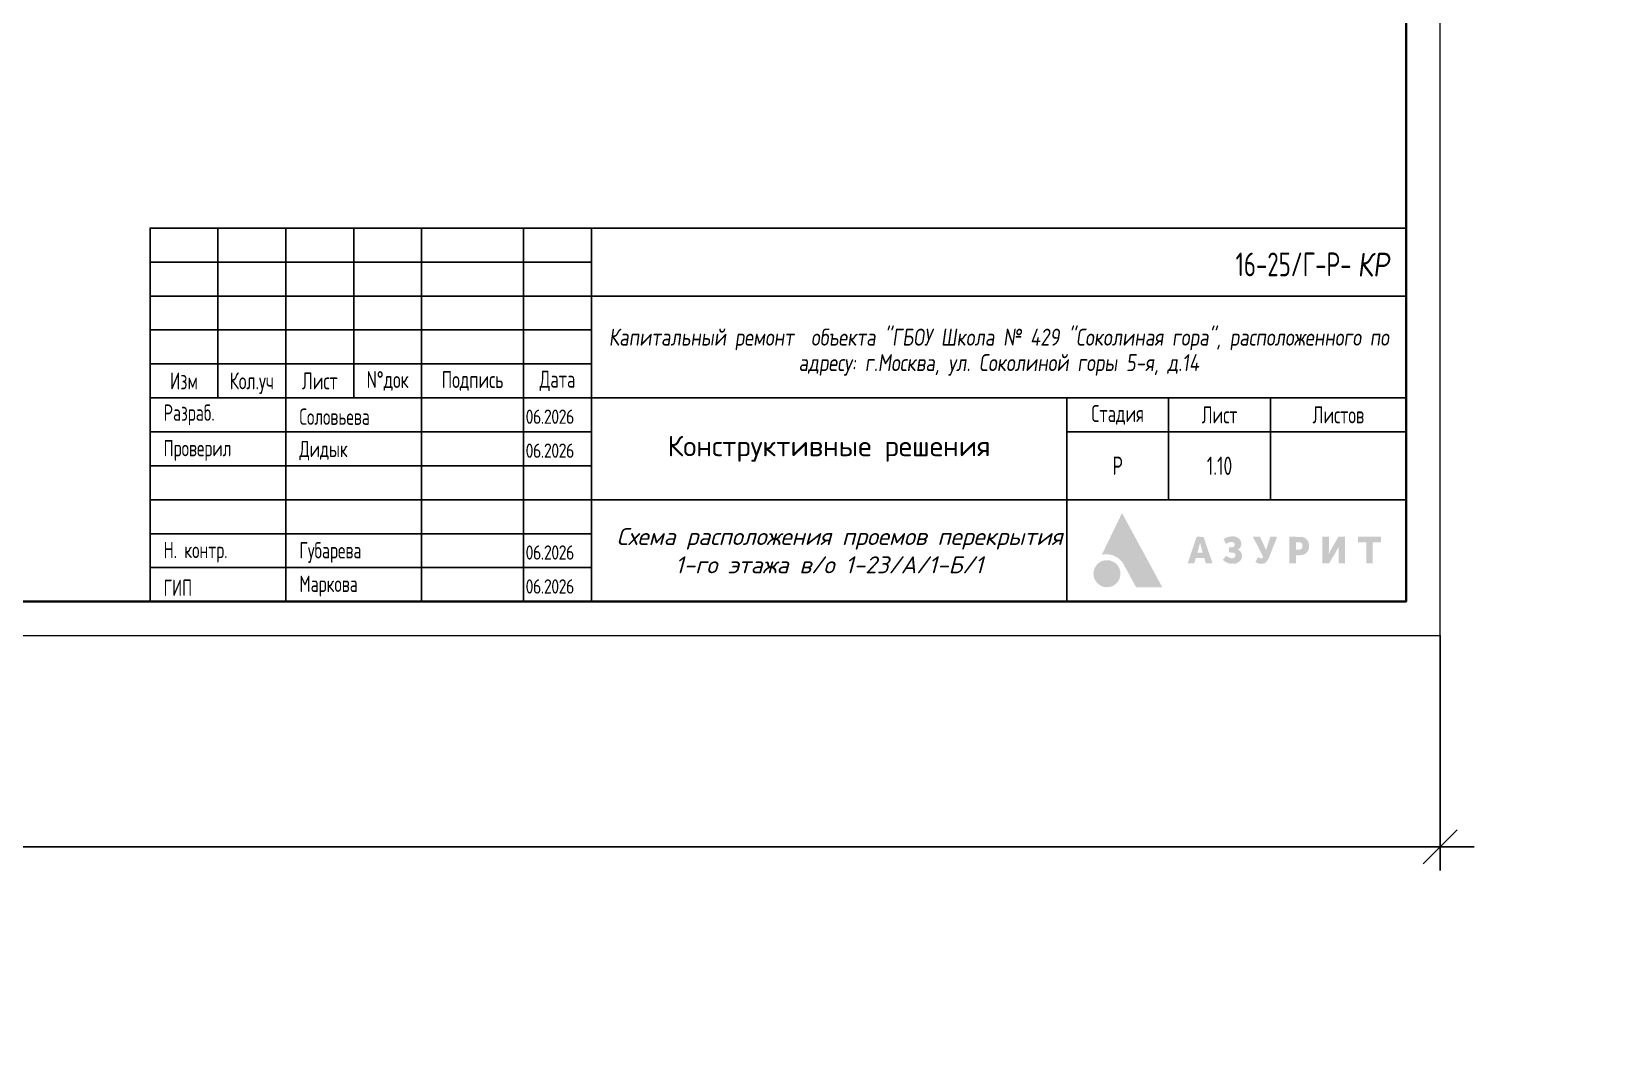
# Model space of a CAD drawing. Header units: millimetres. Extents: x -185251 to 7892985, y -102157 to 319855.
# Drawn here: x -117217 to -93982, y -15098 to -314 of the extents above; entities that cross this region are included whole.
import ezdxf
from ezdxf import colors
from ezdxf.entities.mleader import LeaderData, LeaderLine
from ezdxf.enums import TextEntityAlignment as Align
from ezdxf.math import Vec2, Vec3

# ---------------------------------------------------------------- set-up
doc = ezdxf.new("R2010")
doc.units = ezdxf.units.MM
doc.header["$LTSCALE"] = 10
doc.layers.add('013', color=7, linetype='Continuous', lineweight=13)
doc.layers.add('_TEXT', color=7, linetype='Continuous', lineweight=30)
doc.layers.add('_STAMP', color=7, linetype='Continuous')
doc.layers.add('Архитектура', color=251, linetype='Continuous')
doc.layers.get('0').off()
doc.layers.get('0').freeze()
doc.styles.add('10', font='isocpeui.ttf', dxfattribs={"height": 25})
doc.styles.add('GOST', font='isocpeur.TTF')
doc.styles.add('ISOCPEUR', font='isocpeur.TTF', dxfattribs={"width": 0.7})
doc.styles.add('БДА100', font='romand.shx', dxfattribs={"width": 0.7})
doc.dimstyles.new('БДА1', dxfattribs={"dimtxt": 2, "dimasz": 1, "dimexe": 0.7, "dimexo": 0, "dimgap": 0.8, "dimtad": 1, "dimdec": 0, "dimrnd": 1, "dimzin": 0, "dimdsep": 46, "dimtxsty": 'БДА100', "dimblk": 'OBLIQUE', "dimcen": 2, "dimdle": 1, "dimadec": 0, "dimazin": 0, "dimtfac": 1, "dimtdec": 0, "dimtmove": 1, "dimatfit": 3, "dimldrblk": 'NONE', "dimfxl": 0.7, "dimtolj": 1, "dimtzin": 0, "dimlwd": -1, "dimlwe": -1, "dimarcsym": 0})

# ---------------------------------------------------------------- blocks, each defined once
blk = doc.blocks.new('_DOTSMALL')
at = {"color": 0, "linetype": 'ByBlock', "const_width": 0.5}
blk.add_lwpolyline([(-0.0625, 0, 1), (0.0625, 0, 1)], format="xyb", close=True, dxfattribs=at)
blk = doc.blocks.new('_Oblique')
at = {"color": 0, "linetype": 'ByBlock', "lineweight": -2}
blk.add_line((-0.5, -0.5), (0.5, 0.5), dxfattribs=at)
blk = doc.blocks.new('*D680')
at = {"layer": 'Defpoints', "color": 0, "transparency": 16777216}
for p, q in [((0, 0), (0, -34.62)), ((841, 0), (841, -34.62)), ((-5, -31.12), (846, -31.12))]:
    blk.add_line(p, q, dxfattribs=at)
at = {"layer": 'Defpoints', "color": 0, "lineweight": 30, "transparency": 16777216}
for p in [(0, 0), (841, 0), (841, -31.12)]:
    blk.add_point(p, dxfattribs=at)
at = {"layer": 'Defpoints', "color": 0, "transparency": 16777216, "xscale": 5, "yscale": 5, "zscale": 5, "rotation": 180}
blk.add_blockref('_Oblique', (0, -31.12), dxfattribs=at)
at = {"layer": 'Defpoints', "color": 0, "transparency": 16777216, "xscale": 5, "yscale": 5, "zscale": 5}
blk.add_blockref('_Oblique', (841, -31.12), dxfattribs=at)
at = {"layer": 'Defpoints', "color": 0, "lineweight": 0, "transparency": 16777216, "insert": (105, -22.12), "char_height": 10, "attachment_point": 5, "style": 'БДА100'}
blk.add_mtext('\\A1;841', dxfattribs=at)
blk = doc.blocks.new('_None')
blk = doc.blocks.new('Логотип Азурит')
at = {"layer": '_STAMP', "linetype": 'Continuous', "true_color": 0x2a3756}
h = blk.add_hatch(color=159, dxfattribs=at)
h.dxf.hatch_style = 1
h.paths.add_polyline_path([(-39.4, 8.5), (-40.02, 9.65), (-40.61, 10.74), (-41.14, 11.7), (-41.62, 12.59), (-41.79, 12.89), (-41.86, 13.01), (-41.91, 12.94), (-41.99, 12.78), (-42.39, 11.96), (-42.77, 11.18), (-43.09, 10.5), (-43.47, 9.72), (-44.18, 8.26), (-44.5, 7.6), (-44.73, 7.14), (-44.85, 6.9), (-44.7, 6.93), (-44.51, 6.95), (-44.27, 6.97), (-44.09, 6.97), (-43.91, 6.96), (-43.74, 6.94), (-43.56, 6.91), (-43.39, 6.87), (-43.22, 6.81), (-43.05, 6.75), (-42.89, 6.68), (-42.73, 6.59), (-42.58, 6.5), (-42.43, 6.4), (-42.29, 6.29), (-42.15, 6.17), (-42.03, 6.04), (-41.91, 5.91), (-41.79, 5.77), (-41.72, 5.65), (-41.63, 5.5), (-41.3, 4.9), (-41.02, 4.39), (-40.57, 3.56), (-40.05, 2.59), (-39.78, 2.11), (-37.86, 2.11), (-36.5, 2.11), (-35.94, 2.12), (-36.48, 3.13), (-36.82, 3.75), (-37.16, 4.37), (-37.67, 5.33), (-38.2, 6.3), (-38.54, 6.93), (-38.87, 7.53)])
h = blk.add_hatch(color=159, dxfattribs=at)
h.dxf.hatch_style = 1
h.paths.add_polyline_path([(-29.3, 7.88), (-29.63, 8.84), (-29.86, 9.53), (-30.37, 9.54), (-30.87, 9.54), (-30.93, 9.38), (-31.26, 8.4), (-31.64, 7.27), (-31.97, 6.31), (-32.19, 5.64), (-32.05, 5.63), (-31.71, 5.62), (-31.23, 5.62), (-31.11, 6.03), (-30.99, 6.44), (-30.37, 6.44), (-29.75, 6.44), (-29.63, 6.03), (-29.52, 5.62), (-29.03, 5.62), (-28.54, 5.62), (-28.6, 5.8), (-28.93, 6.79)])
h.paths.add_polyline_path([(-30.77, 7.21), (-30.74, 7.31), (-30.56, 7.93), (-30.43, 8.43), (-30.39, 8.59), (-30.37, 8.65), (-30.35, 8.64), (-30.31, 8.45), (-30.22, 8.08), (-30.11, 7.66), (-30.01, 7.33), (-29.97, 7.21), (-30.37, 7.21)], flags=16)
h = blk.add_hatch(color=159, dxfattribs=at)
h.dxf.hatch_style = 1
h.paths.add_polyline_path([(-24.39, 7.35), (-24.47, 7.43), (-24.56, 7.5), (-24.66, 7.56), (-24.81, 7.65), (-24.74, 7.69), (-24.65, 7.75), (-24.55, 7.86), (-24.45, 7.97), (-24.38, 8.09), (-24.35, 8.18), (-24.32, 8.25), (-24.31, 8.34), (-24.3, 8.45), (-24.3, 8.65), (-24.31, 8.73), (-24.34, 8.82), (-24.41, 8.99), (-24.51, 9.14), (-24.63, 9.28), (-24.78, 9.39), (-24.95, 9.48), (-25.13, 9.55), (-25.34, 9.59), (-25.56, 9.6), (-25.74, 9.6), (-25.91, 9.58), (-26.08, 9.55), (-26.23, 9.51), (-26.39, 9.46), (-26.53, 9.39), (-26.67, 9.32), (-26.8, 9.23), (-26.9, 9.15), (-26.81, 8.98), (-26.64, 8.66), (-26.54, 8.5), (-26.51, 8.5), (-26.46, 8.54), (-26.35, 8.61), (-26.21, 8.67), (-26.07, 8.73), (-25.93, 8.77), (-25.82, 8.79), (-25.72, 8.79), (-25.62, 8.79), (-25.53, 8.76), (-25.46, 8.73), (-25.39, 8.68), (-25.34, 8.62), (-25.3, 8.55), (-25.26, 8.45), (-25.26, 8.36), (-25.27, 8.27), (-25.32, 8.18), (-25.36, 8.13), (-25.39, 8.08), (-25.44, 8.05), (-25.49, 8.02), (-25.63, 7.99), (-25.84, 7.98), (-26.1, 7.97), (-26.1, 7.6), (-26.1, 7.24), (-25.78, 7.23), (-25.54, 7.21), (-25.45, 7.2), (-25.38, 7.18), (-25.33, 7.15), (-25.28, 7.12), (-25.25, 7.08), (-25.21, 7.02), (-25.19, 6.96), (-25.17, 6.9), (-25.17, 6.76), (-25.18, 6.7), (-25.2, 6.64), (-25.23, 6.58), (-25.26, 6.53), (-25.31, 6.49), (-25.37, 6.45), (-25.44, 6.43), (-25.52, 6.41), (-25.69, 6.39), (-25.78, 6.39), (-25.87, 6.41), (-26, 6.45), (-26.16, 6.51), (-26.3, 6.6), (-26.43, 6.69), (-26.53, 6.76), (-26.77, 6.45), (-26.93, 6.26), (-26.97, 6.2), (-26.98, 6.15), (-26.97, 6.11), (-26.94, 6.07), (-26.82, 5.97), (-26.62, 5.84), (-26.41, 5.73), (-26.19, 5.65), (-25.97, 5.59), (-25.78, 5.57), (-25.53, 5.57), (-25.3, 5.58), (-25.12, 5.61), (-24.99, 5.65), (-24.87, 5.71), (-24.75, 5.78), (-24.64, 5.85), (-24.54, 5.94), (-24.45, 6.03), (-24.37, 6.13), (-24.31, 6.23), (-24.25, 6.37), (-24.21, 6.51), (-24.2, 6.66), (-24.2, 6.82), (-24.21, 6.94), (-24.24, 7.06), (-24.28, 7.16), (-24.33, 7.26)])
h = blk.add_hatch(color=159, dxfattribs=at)
h.dxf.hatch_style = 1
h.paths.add_polyline_path([(-19.61, 8.04), (-19.36, 8.68), (-19.14, 9.22), (-19.03, 9.53), (-19.17, 9.54), (-19.52, 9.54), (-20.02, 9.54), (-20.05, 9.44), (-20.31, 8.65), (-20.59, 7.81), (-20.63, 7.68), (-20.66, 7.62), (-20.67, 7.61), (-20.7, 7.67), (-20.82, 7.97), (-21.01, 8.4), (-21.34, 9.1), (-21.54, 9.54), (-22.06, 9.54), (-22.58, 9.54), (-22.4, 9.17), (-21.88, 8.17), (-21.32, 7.06), (-21.11, 6.63), (-21.09, 6.56), (-21.1, 6.52), (-21.15, 6.45), (-21.21, 6.41), (-21.28, 6.38), (-21.37, 6.37), (-21.45, 6.37), (-21.55, 6.39), (-21.64, 6.43), (-21.74, 6.49), (-21.82, 6.53), (-21.86, 6.49), (-21.92, 6.39), (-22.11, 6.05), (-22.23, 5.85), (-22.18, 5.81), (-22.08, 5.75), (-21.95, 5.69), (-21.81, 5.63), (-21.69, 5.59), (-21.51, 5.57), (-21.31, 5.57), (-21.12, 5.59), (-20.97, 5.62), (-20.88, 5.66), (-20.79, 5.71), (-20.71, 5.77), (-20.63, 5.84), (-20.56, 5.93), (-20.48, 6.02), (-20.35, 6.23), (-20.28, 6.35), (-20.21, 6.51), (-19.92, 7.25)])
h = blk.add_hatch(color=159, dxfattribs=at)
h.dxf.hatch_style = 1
h.paths.add_polyline_path([(-14.46, 7.53), (-14.41, 7.64), (-14.37, 7.74), (-14.33, 7.96), (-14.31, 8.19), (-14.32, 8.41), (-14.37, 8.63), (-14.45, 8.83), (-14.5, 8.93), (-14.55, 9.02), (-14.62, 9.1), (-14.69, 9.18), (-14.81, 9.29), (-14.92, 9.37), (-15.06, 9.43), (-15.21, 9.49), (-15.33, 9.52), (-15.49, 9.53), (-16.3, 9.54), (-17.21, 9.54), (-17.21, 7.58), (-17.21, 5.62), (-16.73, 5.62), (-16.25, 5.62), (-16.25, 6.23), (-16.25, 6.83), (-15.87, 6.83), (-15.58, 6.84), (-15.35, 6.86), (-15.17, 6.91), (-14.99, 6.98), (-14.83, 7.08), (-14.69, 7.2), (-14.56, 7.36)])
h.paths.add_polyline_path([(-15.6, 7.68), (-15.67, 7.66), (-15.95, 7.66), (-16.25, 7.66), (-16.25, 8.2), (-16.25, 8.74), (-15.93, 8.73), (-15.64, 8.72), (-15.57, 8.7), (-15.51, 8.67), (-15.42, 8.6), (-15.35, 8.51), (-15.32, 8.45), (-15.3, 8.39), (-15.29, 8.19), (-15.29, 8.07), (-15.3, 8), (-15.32, 7.94), (-15.35, 7.88), (-15.39, 7.82), (-15.43, 7.78), (-15.53, 7.71)], flags=16)
h = blk.add_hatch(color=159, dxfattribs=at)
h.dxf.hatch_style = 1
h.paths.add_polyline_path([(-10.09, 7.82), (-9.98, 8.03), (-9.94, 8.12), (-9.95, 7.93), (-9.96, 7.49), (-9.97, 6.69), (-9.97, 5.62), (-9.5, 5.62), (-9.04, 5.62), (-9.04, 7.58), (-9.04, 9.54), (-9.51, 9.54), (-9.99, 9.54), (-10.36, 8.91), (-10.84, 8.1), (-11.03, 7.78), (-11.26, 7.34), (-11.37, 7.13), (-11.42, 7.05), (-11.41, 7.31), (-11.39, 7.78), (-11.39, 8.55), (-11.39, 9.54), (-11.86, 9.54), (-12.34, 9.54), (-12.34, 7.58), (-12.34, 5.62), (-11.86, 5.62), (-11.37, 5.62), (-11.18, 5.95), (-10.61, 6.89), (-10.31, 7.42)])
h = blk.add_hatch(color=159, dxfattribs=at)
h.dxf.hatch_style = 1
h.paths.add_polyline_path([(-3.74, 9.14), (-3.74, 9.54), (-5.42, 9.54), (-7.09, 9.54), (-7.09, 9.14), (-7.09, 8.74), (-6.5, 8.74), (-5.9, 8.74), (-5.9, 7.18), (-5.9, 5.62), (-5.43, 5.62), (-4.95, 5.62), (-4.95, 7.18), (-4.95, 8.74), (-4.35, 8.74), (-3.74, 8.74)])
at = {"layer": '_STAMP', "linetype": 'Continuous', "true_color": 0x1447b7}
h = blk.add_hatch(color=162, dxfattribs=at)
h.dxf.hatch_style = 1
h.paths.add_polyline_path([(-42.09, 4.22), (-42.11, 4.4), (-42.15, 4.58), (-42.2, 4.76), (-42.27, 4.93), (-42.35, 5.1), (-42.45, 5.26), (-42.57, 5.41), (-42.7, 5.55), (-42.8, 5.64), (-42.91, 5.72), (-43.14, 5.86), (-43.38, 5.97), (-43.63, 6.05), (-43.89, 6.09), (-44.15, 6.1), (-44.42, 6.07), (-44.55, 6.04), (-44.68, 6.01), (-44.87, 5.94), (-45.05, 5.85), (-45.22, 5.74), (-45.37, 5.62), (-45.51, 5.49), (-45.63, 5.35), (-45.75, 5.19), (-45.84, 5.03), (-45.92, 4.85), (-45.98, 4.67), (-46.03, 4.49), (-46.06, 4.29), (-46.07, 4.1), (-46.05, 3.9), (-46.02, 3.7), (-45.97, 3.51), (-45.92, 3.37), (-45.87, 3.24), (-45.8, 3.11), (-45.72, 2.99), (-45.64, 2.88), (-45.54, 2.77), (-45.44, 2.67), (-45.33, 2.57), (-45.22, 2.49), (-45.1, 2.41), (-44.98, 2.34), (-44.85, 2.28), (-44.72, 2.22), (-44.58, 2.18), (-44.44, 2.15), (-44.3, 2.13), (-44.05, 2.12), (-43.8, 2.14), (-43.57, 2.19), (-43.34, 2.26), (-43.12, 2.37), (-42.92, 2.5), (-42.73, 2.65), (-42.56, 2.83), (-42.44, 2.99), (-42.34, 3.15), (-42.26, 3.32), (-42.19, 3.49), (-42.14, 3.67), (-42.11, 3.85), (-42.09, 4.03)])
blk = doc.blocks.new('_Azurit_Stamp')
at = {"layer": '_STAMP'}
for p, q in [((-175, 55), (-175, 30)), ((-165, 55), (-165, 0)), ((-155, 55), (-155, 30)), ((-145, 55), (-145, 0)), ((-130, 55), (-130, 0)), ((-120, 55), (-120, 0)), ((-185, 50), (-120, 50)), ((-185, 45), (-120, 45)), ((0, 45), (-120, 45)), ((-185, 40), (-120, 40)), ((-185, 35), (-120, 35)), ((-185, 30), (-120, 30)), ((0, 30), (-120, 30)), ((-50, 30), (-50, 0)), ((-35, 25), (-35, 30)), ((-20, 25), (-20, 30)), ((-185, 25), (-120, 25)), ((-50, 25), (-35, 25)), ((-35, 25), (-50, 25)), ((-35, 25), (-20, 25)), ((-35, 15), (-35, 25)), ((-20, 25), (-35, 25)), ((-20, 25), (0, 25)), ((-20, 15), (-20, 25)), ((0, 25), (-20, 25)), ((-185, 20), (-120, 20)), ((-185, 15), (-120, 15)), ((-120, 15), (0, 15)), ((-185, 10), (-120, 10)), ((-185, 5), (-120, 5))]:
    blk.add_line(p, q, dxfattribs=at)
blk.add_lwpolyline([(-185, 0), (0, 0), (0, 55), (-185, 55)], close=True, dxfattribs=at)
at = {"linetype": 'Continuous'}
blk.add_blockref('Логотип Азурит', (0, 0), dxfattribs=at)
at = {"color": 0, "lineweight": 9, "insert": (-42.5, 20), "char_height": 2.7, "width": 15, "attachment_point": 5, "style": 'ISOCPEUR'}
blk.add_mtext('Р', dxfattribs=at)
at = {"layer": '_TEXT', "color": 1, "style": 'ISOCPEUR', "oblique": 7, "width": 0.85}
blk.add_text('КР ', height=3.5, dxfattribs=at).set_placement((-7.2, 49.62), align=Align.MIDDLE_LEFT)
at = {"layer": '_TEXT', "color": 5, "line_spacing_factor": 0.9, "style": 'ISOCPEUR'}
for s, width, heights, insert, char_height, attachment_point in [('16-25/Г-Р-', 69.1586, [9.61], (-8.07, 49.66), 3.5, 6), ('{\\Q8;\\W0.8;\\C7;Капитальный ремонт  объекта "ГБОУ Школа № 429 "Соколиная гора", расположенного по адресу: г.Москва, ул. Соколиной горы 5-я, д.14}', 120, [14.01], (-60, 36.73), 2.5, 5), ('{\\W1;Конструктивные решения}', 69.1586, [14.57], (-85, 22.5), 3, 5)]:
    blk.add_mtext_dynamic_manual_height_columns(s, width=width, gutter_width=0, heights=heights, dxfattribs=dict(at, insert=insert, char_height=char_height, attachment_point=attachment_point))
at = {"layer": '_TEXT', "style": 'ISOCPEUR'}
for s, width, insert, char_height, attachment_point in [('Изм', 10, (-180, 32.5), 2.5, 5), ('{\\W0.7;Кол.уч}', 10, (-170, 32.17), 2.5, 5), ('Лист', 10, (-160, 32.5), 2.5, 5), ('N%%Dдок', 10, (-150, 32.5), 2.5, 5), ('Подпись', 10, (-137.5, 32.5), 2.5, 5), ('Дата', 10, (-125, 32.5), 2.5, 5), ('Разраб.', 20, (-183, 27.5), 2.4, 4), ('Стадия', 15, (-42.5, 27.5), 2.5, 5), ('Лист', 15, (-27.5, 27.5), 2.5, 5), ('Листов', 15, (-10, 27.5), 2.5, 5), ('Проверил', 20, (-183, 22.27), 2.4, 4), ('Н. контр.', 20, (-183, 7.27), 2.4, 4), ('ГИП', 20, (-183, 2.04), 2.4, 4)]:
    blk.add_mtext_dynamic_manual_height_columns(s, width=width, gutter_width=12.5, heights=[0], dxfattribs=dict(at, insert=insert, char_height=char_height, attachment_point=attachment_point))
at = {"layer": '_TEXT', "color": 1, "attachment_point": 4, "style": 'ISOCPEUR'}
for s, width, insert, char_height in [('Соловьева', 19.0361, (-163, 27.23), 2.4), ('{\\W0.82;\\T0.92;06.2026}', 7.4894, (-129.7, 27.23), 2.1), ('{\\W0.82;\\T0.92;06.2026}', 7.4894, (-129.7, 22.23), 2.1), ('{\\W0.82;\\T0.92;06.2026}', 7.4894, (-129.7, 7.23), 2.1), ('{\\W0.82;\\T0.92;06.2026}', 7.4894, (-129.7, 2.23), 2.1)]:
    blk.add_mtext_dynamic_manual_height_columns(s, width=width, gutter_width=12.5, heights=[0], dxfattribs=dict(at, insert=insert, char_height=char_height))
at = {"layer": '_TEXT', "color": 5, "char_height": 2.4, "attachment_point": 4, "style": 'ISOCPEUR'}
for s, insert in [('Дидык', (-163, 22.23)), ('Губарева', (-163, 7.23)), ('Маркова', (-163, 2.29))]:
    blk.add_mtext_dynamic_manual_height_columns(s, width=19.0361, gutter_width=12.5, heights=[0], dxfattribs=dict(at, insert=insert))
blk = doc.blocks.new('*U679')
at = {"color": 44, "lineweight": 20, "ltscale": 10}
for p, q in [((841, 0), (841, 594)), ((0, 0), (841, 0))]:
    blk.add_line(p, q, dxfattribs=at)
at = {"color": 137, "lineweight": 35, "ltscale": 10}
for p, q in [((836, 5), (836, 589)), ((8.04, 5), (836, 5))]:
    blk.add_line(p, q, dxfattribs=at)
at = {"color": 44, "lineweight": 13, "style": 'GOST', "oblique": 10, "width": 0.8}
for tag in ['ФОРМАТВЕРТ', 'ФОРМАТГОРИЗ']:
    blk.add_attdef(tag, (789.98, 1.6), '', height=2, dxfattribs=at)
at = {"layer": 'Defpoints', "color": 251, "lineweight": 0}
dim = blk.add_linear_dim(base=(841, -31.12), p1=(0, 0), p2=(841, 0), dimstyle='БДА1', override={"dimscale": 5}, dxfattribs=at)
dim.commit()
dim.dimension.update_dxf_attribs({"geometry": '*D680', "text_midpoint": (105, -31.12), "dimtype": 160})

msp = doc.modelspace()

# ---------------------------------------------------------------- block references
at = {"layer": '013', "xscale": 100, "yscale": 100, "zscale": 100}
msp.add_blockref('*U679', (-180573, -9209.2), dxfattribs=at)
at = {"layer": '_STAMP', "xscale": 100, "yscale": 100, "zscale": 100}
msp.add_blockref('_Azurit_Stamp', (-96973, -8709.2), dxfattribs=at)

# ---------------------------------------------------------------- texts
at = {"layer": '013', "color": 0, "lineweight": 9, "attachment_point": 5}
for s, insert, char_height, width, style in [('1.10', (-99723, -6709.2), 270, 1500, 'ISOCPEUR'), ('\\pxi1.23419;Схема расположения проемов перекрытия 1-го этажа в/о 1-23/А/1-Б/1', (-105473, -7959.2), 250, 7000, '10')]:
    msp.add_mtext(s, dxfattribs=dict(at, insert=insert, char_height=char_height, width=width, style=style))

# ---------------------------------------------------------------- leaders
at = {"layer": 'Архитектура', "lineweight": 25, "transparency": 33554684}
ml = msp.add_multileader_mtext('Standard', dxfattribs=at)
ml.set_content('+0,900', color=256, style='ISOCPEUR')
ml.set_leader_properties(color=256, linetype='Continuous', lineweight=-1)
ml.set_arrow_properties(name='DOTSMALL')
ml.build(insert=Vec2(0, 0))
ml.multileader.update_dxf_attribs({"has_text_frame": 1, "text_left_attachment_type": 4, "text_right_attachment_type": 4, "dogleg_length": 100, "arrow_head_size": 180})
ctx = ml.context
ctx.base_point, ctx.char_height, ctx.arrow_head_size, ctx.landing_gap_size, ctx.plane_origin, ctx.plane_x_axis, ctx.plane_y_axis = Vec3(-164069.1, -75201.3), 250, 180, 50, Vec3(-152446, -49965.4), Vec3(0, 1), Vec3(-1, 0)
ctx.left_attachment, ctx.right_attachment = 4, 4
notes = []
notes.append((ctx, [(0, (0, 0, 0), (0, 0), (1, 0), 1, [])]))
ctx.mtext.insert, ctx.mtext.text_direction, ctx.mtext.rotation, ctx.mtext.width, ctx.mtext.line_spacing_style, ctx.mtext.flow_direction = Vec3(-164402.4, -75151.3), Vec3(0, 1), 1.5707963, 852.697, 2, 5
ml = msp.add_multileader_mtext('Standard', dxfattribs=at)
ml.set_content('+0,450', color=256, style='ISOCPEUR')
ml.set_leader_properties(color=256, linetype='Continuous', lineweight=-1)
ml.set_arrow_properties(name='DOTSMALL')
ml.build(insert=Vec2(0, 0))
ml.multileader.update_dxf_attribs({"has_text_frame": 1, "text_left_attachment_type": 4, "text_right_attachment_type": 4, "dogleg_length": 100, "arrow_head_size": 180})
ctx = ml.context
ctx.base_point, ctx.char_height, ctx.arrow_head_size, ctx.landing_gap_size, ctx.plane_origin, ctx.plane_x_axis, ctx.plane_y_axis = Vec3(-163484.8, -75201.3), 250, 180, 50, Vec3(-151861.7, -49965.4), Vec3(0, 1), Vec3(-1, 0)
ctx.left_attachment, ctx.right_attachment = 4, 4
notes.append((ctx, [(0, (0, 0, 0), (0, 0), (1, 0), 1, [])]))
ctx.mtext.insert, ctx.mtext.text_direction, ctx.mtext.rotation, ctx.mtext.width, ctx.mtext.line_spacing_style, ctx.mtext.flow_direction = Vec3(-163818.1, -75151.3), Vec3(0, 1), 1.5707963, 852.697, 2, 5
ml = msp.add_multileader_mtext('Standard', dxfattribs=at)
ml.set_content('Л.2', color=256, style='ISOCPEUR')
ml.set_leader_properties(color=256, linetype='Continuous', lineweight=-1)
ml.set_arrow_properties(name='DOTSMALL')
ml.build(insert=Vec2(0, 0))
ml.multileader.update_dxf_attribs({"has_text_frame": 1, "text_left_attachment_type": 4, "text_right_attachment_type": 4, "dogleg_length": 100, "arrow_head_size": 180})
ctx = ml.context
ctx.base_point, ctx.char_height, ctx.arrow_head_size, ctx.landing_gap_size, ctx.plane_origin = Vec3(-157640.6, -53776.8, 0), 250, 180, 50, Vec3(-93731, -64745.1, 0)
ctx.left_attachment, ctx.right_attachment = 4, 4
notes.append((ctx, [(0, (0, 0, 0), (0, 0), (1, 0), 1, [])]))
ctx.mtext.insert, ctx.mtext.width, ctx.mtext.line_spacing_style, ctx.mtext.flow_direction = Vec3(-157590.6, -53443.5, 0), 852.697, 2, 5
ml = msp.add_multileader_mtext('Standard', dxfattribs=at)
ml.set_content('-2,950', color=256, style='ISOCPEUR')
ml.set_leader_properties(color=256, linetype='Continuous', lineweight=-1)
ml.set_arrow_properties(name='DOTSMALL')
ml.build(insert=Vec2(0, 0))
ml.multileader.update_dxf_attribs({"has_text_frame": 1, "text_left_attachment_type": 4, "text_right_attachment_type": 4, "dogleg_length": 100, "arrow_head_size": 180})
ctx = ml.context
ctx.base_point, ctx.char_height, ctx.arrow_head_size, ctx.landing_gap_size, ctx.plane_origin = Vec3(-155932.5, -73578.4), 250, 180, 50, Vec3(-154990.8, -74932)
ctx.left_attachment, ctx.right_attachment = 4, 4
notes.append((ctx, [(0, (0, 0, 0), (0, 0), (1, 0), 1, [])]))
ctx.mtext.insert, ctx.mtext.width, ctx.mtext.defined_height, ctx.mtext.line_spacing_style, ctx.mtext.flow_direction = Vec3(-155882.5, -73245.1), 599.198, 407.5, 2, 5
ml = msp.add_multileader_mtext('Standard', dxfattribs=at)
ml.set_content('-0,200', color=256, style='ISOCPEUR')
ml.set_leader_properties(color=256, linetype='Continuous', lineweight=-1)
ml.set_arrow_properties(name='DOTSMALL')
ml.build(insert=Vec2(0, 0))
ml.multileader.update_dxf_attribs({"has_text_frame": 1, "text_left_attachment_type": 4, "text_right_attachment_type": 4, "dogleg_length": 100, "arrow_head_size": 180})
ctx = ml.context
ctx.base_point, ctx.char_height, ctx.arrow_head_size, ctx.landing_gap_size, ctx.plane_origin = Vec3(-148729.3, -68744.7, 0), 250, 180, 50, Vec3(-151646.2, -69593.9, 0)
ctx.left_attachment, ctx.right_attachment = 4, 4
notes.append((ctx, [(0, (0, 0, 0), (0, 0), (1, 0), 1, [])]))
ctx.mtext.insert, ctx.mtext.width, ctx.mtext.defined_height, ctx.mtext.line_spacing_style, ctx.mtext.flow_direction = Vec3(-148679.3, -68411.3, 0), 852.697, 311.1, 2, 5
ml = msp.add_multileader_mtext('Standard', dxfattribs=at)
ml.set_content('+0,900', color=256, style='ISOCPEUR')
ml.set_leader_properties(color=256, linetype='Continuous', lineweight=-1)
ml.set_arrow_properties(name='DOTSMALL')
ml.build(insert=Vec2(0, 0))
ml.multileader.update_dxf_attribs({"has_text_frame": 1, "text_left_attachment_type": 4, "text_right_attachment_type": 4, "dogleg_length": 100, "arrow_head_size": 180})
ctx = ml.context
ctx.base_point, ctx.char_height, ctx.arrow_head_size, ctx.landing_gap_size, ctx.plane_origin = Vec3(-143360.7, -47958.5, 0), 250, 180, 50, Vec3(-118124.8, -59581.6, 0)
ctx.left_attachment, ctx.right_attachment = 4, 4
notes.append((ctx, [(0, (0, 0, 0), (0, 0), (1, 0), 1, [])]))
ctx.mtext.insert, ctx.mtext.width, ctx.mtext.line_spacing_style, ctx.mtext.flow_direction = Vec3(-143310.7, -47625.2, 0), 852.697, 2, 5
ml = msp.add_multileader_mtext('Standard', dxfattribs=at)
ml.set_content('+0,450', color=256, style='ISOCPEUR')
ml.set_leader_properties(color=256, linetype='Continuous', lineweight=-1)
ml.set_arrow_properties(name='DOTSMALL')
ml.build(insert=Vec2(0, 0))
ml.multileader.update_dxf_attribs({"has_text_frame": 1, "text_left_attachment_type": 4, "text_right_attachment_type": 4, "dogleg_length": 100, "arrow_head_size": 180})
ctx = ml.context
ctx.base_point, ctx.char_height, ctx.arrow_head_size, ctx.landing_gap_size, ctx.plane_origin = Vec3(-143360.7, -48543.1, 0), 250, 180, 50, Vec3(-118124.8, -60166.2, 0)
ctx.left_attachment, ctx.right_attachment = 4, 4
notes.append((ctx, [(0, (0, 0, 0), (0, 0), (1, 0), 1, [])]))
ctx.mtext.insert, ctx.mtext.width, ctx.mtext.line_spacing_style, ctx.mtext.flow_direction = Vec3(-143310.7, -48209.8, 0), 852.697, 2, 5
ml = msp.add_multileader_mtext('Standard', dxfattribs=at)
ml.set_content('-2,650', color=256, style='ISOCPEUR')
ml.set_leader_properties(color=256, linetype='Continuous', lineweight=-1)
ml.set_arrow_properties(name='DOTSMALL')
ml.build(insert=Vec2(0, 0))
ml.multileader.update_dxf_attribs({"has_text_frame": 1, "text_left_attachment_type": 4, "text_right_attachment_type": 4, "dogleg_length": 100, "arrow_head_size": 180})
ctx = ml.context
ctx.base_point, ctx.char_height, ctx.arrow_head_size, ctx.landing_gap_size, ctx.plane_origin = Vec3(-137049.5, -46448.9), 250, 180, 50, Vec3(-136107.8, -47557.1)
ctx.left_attachment, ctx.right_attachment = 4, 4
notes.append((ctx, [(0, (0, 0, 0), (0, 0), (1, 0), 1, [])]))
ctx.mtext.insert, ctx.mtext.width, ctx.mtext.defined_height, ctx.mtext.line_spacing_style, ctx.mtext.flow_direction = Vec3(-136999.5, -46115.6), 599.198, 407.5, 2, 5
ml = msp.add_multileader_mtext('Standard', dxfattribs=at)
ml.set_content('0,000', color=256, style='ISOCPEUR')
ml.set_leader_properties(color=256, linetype='Continuous', lineweight=-1)
ml.set_arrow_properties(name='DOTSMALL')
ml.build(insert=Vec2(0, 0))
ml.multileader.update_dxf_attribs({"has_text_frame": 1, "text_left_attachment_type": 4, "text_right_attachment_type": 4, "dogleg_length": 100, "arrow_head_size": 180})
ctx = ml.context
ctx.base_point, ctx.char_height, ctx.arrow_head_size, ctx.landing_gap_size, ctx.plane_origin = Vec3(-136929.7, -66413.2, 0), 250, 180, 50, Vec3(-140394.1, -66937.8, 0)
ctx.left_attachment, ctx.right_attachment = 4, 4
notes.append((ctx, [(0, (0, 0, 0), (0, 0), (1, 0), 1, [])]))
ctx.mtext.insert, ctx.mtext.width, ctx.mtext.line_spacing_style, ctx.mtext.flow_direction = Vec3(-136879.7, -66013.2, 0), 852.697, 2, 5
ml = msp.add_multileader_mtext('Standard', dxfattribs=at)
ml.set_content('%%P0,000', color=256, style='ISOCPEUR')
ml.set_leader_properties(color=256, linetype='Continuous', lineweight=-1)
ml.set_arrow_properties(name='DOTSMALL')
ml.build(insert=Vec2(0, 0))
ml.multileader.update_dxf_attribs({"has_text_frame": 1, "text_left_attachment_type": 4, "text_right_attachment_type": 4, "dogleg_length": 100, "arrow_head_size": 180})
ctx = ml.context
ctx.base_point, ctx.char_height, ctx.arrow_head_size, ctx.landing_gap_size, ctx.plane_origin = Vec3(-135932.9, -70582.3), 250, 180, 50, Vec3(-139004, -72171.8)
ctx.left_attachment, ctx.right_attachment = 4, 4
notes.append((ctx, [(0, (0, 0, 0), (0, 0), (1, 0), 1, [])]))
ctx.mtext.insert, ctx.mtext.width, ctx.mtext.line_spacing_style, ctx.mtext.flow_direction = Vec3(-135882.9, -70248.9), 852.697, 2, 5
ml = msp.add_multileader_mtext('Standard', dxfattribs=at)
ml.set_content('Л.1', color=256, style='ISOCPEUR')
ml.set_leader_properties(color=256, linetype='Continuous', lineweight=-1)
ml.set_arrow_properties(name='DOTSMALL')
ml.build(insert=Vec2(0, 0))
ml.multileader.update_dxf_attribs({"has_text_frame": 1, "text_left_attachment_type": 4, "text_right_attachment_type": 4, "dogleg_length": 100, "arrow_head_size": 180})
ctx = ml.context
ctx.base_point, ctx.char_height, ctx.arrow_head_size, ctx.landing_gap_size, ctx.plane_origin = Vec3(-118988.7, -52607.6, 0), 250, 180, 50, Vec3(-131997.8, -65035.9, 0)
ctx.left_attachment, ctx.right_attachment = 4, 4
notes.append((ctx, [(0, (0, 0, 0), (0, 0), (1, 0), 1, [])]))
ctx.mtext.insert, ctx.mtext.width, ctx.mtext.line_spacing_style, ctx.mtext.flow_direction = Vec3(-118938.7, -52274.3, 0), 852.697, 2, 5
ml = msp.add_multileader_mtext('Standard', dxfattribs=at)
ml.set_content('%%P0,000', color=256, style='ISOCPEUR')
ml.set_leader_properties(color=256, linetype='Continuous', lineweight=-1)
ml.set_arrow_properties(name='DOTSMALL')
ml.build(insert=Vec2(0, 0))
ml.multileader.update_dxf_attribs({"has_text_frame": 1, "text_left_attachment_type": 4, "text_right_attachment_type": 4, "dogleg_length": 100, "arrow_head_size": 180})
ctx = ml.context
ctx.base_point, ctx.char_height, ctx.arrow_head_size, ctx.landing_gap_size, ctx.plane_origin = Vec3(-118825.8, -57230.5), 250, 180, 50, Vec3(-120987, -58179.2)
ctx.left_attachment, ctx.right_attachment = 4, 4
notes.append((ctx, [(0, (0, 0, 0), (0, 0), (1, 0), 1, [])]))
ctx.mtext.insert, ctx.mtext.width, ctx.mtext.line_spacing_style, ctx.mtext.flow_direction = Vec3(-118775.8, -56897.1), 852.697, 2, 5
ml = msp.add_multileader_mtext('Standard', dxfattribs=at)
ml.set_content('-0,450', color=256, style='ISOCPEUR')
ml.set_leader_properties(color=256, linetype='Continuous', lineweight=-1)
ml.set_arrow_properties(name='DOTSMALL')
ml.build(insert=Vec2(0, 0))
ml.multileader.update_dxf_attribs({"has_text_frame": 1, "text_left_attachment_type": 4, "text_right_attachment_type": 4, "dogleg_length": 100, "arrow_head_size": 180})
ctx = ml.context
ctx.base_point, ctx.char_height, ctx.arrow_head_size, ctx.landing_gap_size, ctx.plane_origin = Vec3(-118760, -51733.6, 0), 250, 180, 50, Vec3(-119009.4, -52394.5, 0)
ctx.left_attachment, ctx.right_attachment = 4, 4
notes.append((ctx, [(0, (0, 0, 0), (0, 0), (1, 0), 1, [])]))
ctx.mtext.insert, ctx.mtext.width, ctx.mtext.line_spacing_style, ctx.mtext.flow_direction = Vec3(-118710, -51400.3, 0), 852.697, 2, 5
ml = msp.add_multileader_mtext('Standard', dxfattribs=at)
ml.set_content('-0,450', color=256, style='ISOCPEUR')
ml.set_leader_properties(color=256, linetype='Continuous', lineweight=-1)
ml.set_arrow_properties(name='DOTSMALL')
ml.build(insert=Vec2(0, 0))
ml.multileader.update_dxf_attribs({"has_text_frame": 1, "text_left_attachment_type": 4, "text_right_attachment_type": 4, "dogleg_length": 100, "arrow_head_size": 180})
ctx = ml.context
ctx.base_point, ctx.char_height, ctx.arrow_head_size, ctx.landing_gap_size, ctx.plane_origin = Vec3(-117702, -49349.5, 0), 250, 180, 50, Vec3(-117783.4, -50617, 0)
ctx.left_attachment, ctx.right_attachment = 4, 4
notes.append((ctx, [(0, (0, 0, 0), (0, 0), (1, 0), 1, [])]))
ctx.mtext.insert, ctx.mtext.width, ctx.mtext.line_spacing_style, ctx.mtext.flow_direction = Vec3(-117652, -49016.1, 0), 852.697, 2, 5
ml = msp.add_multileader_mtext('Standard', dxfattribs=at)
ml.set_content('-0,450', color=256, style='ISOCPEUR')
ml.set_leader_properties(color=256, linetype='Continuous', lineweight=-1)
ml.set_arrow_properties(name='DOTSMALL')
ml.build(insert=Vec2(0, 0))
ml.multileader.update_dxf_attribs({"has_text_frame": 1, "text_left_attachment_type": 4, "text_right_attachment_type": 4, "dogleg_length": 100, "arrow_head_size": 180})
ctx = ml.context
ctx.base_point, ctx.char_height, ctx.arrow_head_size, ctx.landing_gap_size, ctx.plane_origin = Vec3(-116838.6, -51761.6, 0), 250, 180, 50, Vec3(-116939.9, -52422.4, 0)
ctx.left_attachment, ctx.right_attachment = 4, 4
notes.append((ctx, [(0, (0, 0, 0), (0, 0), (1, 0), 1, [])]))
ctx.mtext.insert, ctx.mtext.width, ctx.mtext.line_spacing_style, ctx.mtext.flow_direction = Vec3(-116788.6, -51428.2, 0), 852.697, 2, 5
ml = msp.add_multileader_mtext('Standard', dxfattribs=at)
ml.set_content('-2,850', color=256, style='ISOCPEUR')
ml.set_leader_properties(color=256, linetype='Continuous', lineweight=-1)
ml.set_arrow_properties(name='DOTSMALL')
ml.build(insert=Vec2(0, 0))
ml.multileader.update_dxf_attribs({"has_text_frame": 1, "text_left_attachment_type": 4, "text_right_attachment_type": 4, "dogleg_length": 100, "arrow_head_size": 180})
ctx = ml.context
ctx.base_point, ctx.char_height, ctx.arrow_head_size, ctx.landing_gap_size, ctx.plane_origin = Vec3(-116448.1, -75688.4, 0.4), 250, 180, 50, Vec3(-115506.5, -77041.9, 0.4)
ctx.left_attachment, ctx.right_attachment = 4, 4
notes.append((ctx, [(0, (0, 0, 0), (0, 0), (1, 0), 1, [])]))
ctx.mtext.insert, ctx.mtext.width, ctx.mtext.defined_height, ctx.mtext.line_spacing_style, ctx.mtext.flow_direction = Vec3(-116398.1, -75355, 0.4), 599.198, 407.5, 2, 5
ml = msp.add_multileader_mtext('Standard', dxfattribs=at)
ml.set_content('%%P0,000', color=256, style='ISOCPEUR')
ml.set_leader_properties(color=256, linetype='Continuous', lineweight=-1)
ml.set_arrow_properties(name='DOTSMALL')
ml.build(insert=Vec2(0, 0))
ml.multileader.update_dxf_attribs({"has_text_frame": 1, "text_left_attachment_type": 4, "text_right_attachment_type": 4, "dogleg_length": 100, "arrow_head_size": 180})
ctx = ml.context
ctx.base_point, ctx.char_height, ctx.arrow_head_size, ctx.landing_gap_size, ctx.plane_origin = Vec3(-108149.1, -55207.8), 250, 180, 50, Vec3(-111220.2, -56797.3)
ctx.left_attachment, ctx.right_attachment = 4, 4
notes.append((ctx, [(0, (0, 0, 0), (0, 0), (1, 0), 1, [])]))
ctx.mtext.insert, ctx.mtext.width, ctx.mtext.line_spacing_style, ctx.mtext.flow_direction = Vec3(-108099.1, -54874.4), 852.697, 2, 5
ml = msp.add_multileader_mtext('Standard', dxfattribs=at)
ml.set_content('{\\W0.8;-2,950}', color=256, style='ISOCPEUR')
ml.set_leader_properties(color=256, linetype='Continuous', lineweight=-1)
ml.set_arrow_properties(name='DOTSMALL')
ml.build(insert=Vec2(0, 0))
ml.multileader.update_dxf_attribs({"has_text_frame": 1, "text_left_attachment_type": 4, "text_right_attachment_type": 4, "dogleg_length": 100, "arrow_head_size": 180})
ctx = ml.context
ctx.base_point, ctx.char_height, ctx.arrow_head_size, ctx.landing_gap_size, ctx.plane_origin = Vec3(-108094.6, -68335.2), 250, 180, 50, Vec3(-108176, -69613.3)
ctx.left_attachment, ctx.right_attachment = 4, 4
notes.append((ctx, [(0, (0, 0, 0), (0, 0), (1, 0), 1, [])]))
ctx.mtext.insert, ctx.mtext.width, ctx.mtext.defined_height, ctx.mtext.line_spacing_style, ctx.mtext.flow_direction = Vec3(-108044.6, -68001.9), 769.989, 343.9, 2, 5
ml = msp.add_multileader_mtext('Standard', dxfattribs=at)
ml.set_content('-2,850', color=256, style='ISOCPEUR')
ml.set_leader_properties(color=256, linetype='Continuous', lineweight=-1)
ml.set_arrow_properties(name='DOTSMALL')
ml.build(insert=Vec2(0, 0))
ml.multileader.update_dxf_attribs({"has_text_frame": 1, "text_left_attachment_type": 4, "text_right_attachment_type": 4, "dogleg_length": 100, "arrow_head_size": 180})
ctx = ml.context
ctx.base_point, ctx.char_height, ctx.arrow_head_size, ctx.landing_gap_size, ctx.plane_origin = Vec3(-102200.9, -71243.2, 0.4), 250, 180, 50, Vec3(-101259.3, -72596.8, 0.4)
ctx.left_attachment, ctx.right_attachment = 4, 4
notes.append((ctx, [(0, (0, 0, 0), (0, 0), (1, 0), 1, [])]))
ctx.mtext.insert, ctx.mtext.width, ctx.mtext.defined_height, ctx.mtext.line_spacing_style, ctx.mtext.flow_direction = Vec3(-102150.9, -70909.8, 0.4), 599.198, 407.5, 2, 5
for ctx, leaders in notes:
    for number, flags, end, landing, length, lines in leaders:
        leader = LeaderData()
        leader.index, (leader.has_last_leader_line, leader.has_dogleg_vector, leader.attachment_direction) = number, flags
        leader.last_leader_point, leader.dogleg_vector, leader.dogleg_length = Vec3(end), Vec3(landing), length
        for number, points, colour, breaks in lines:
            line = LeaderLine()
            line.index, line.vertices, line.color, line.breaks = number, Vec3.list(points), colors.encode_raw_color(colour), breaks
            leader.lines.append(line)
        ctx.leaders.append(leader)

doc.saveas('drawing.dxf')
